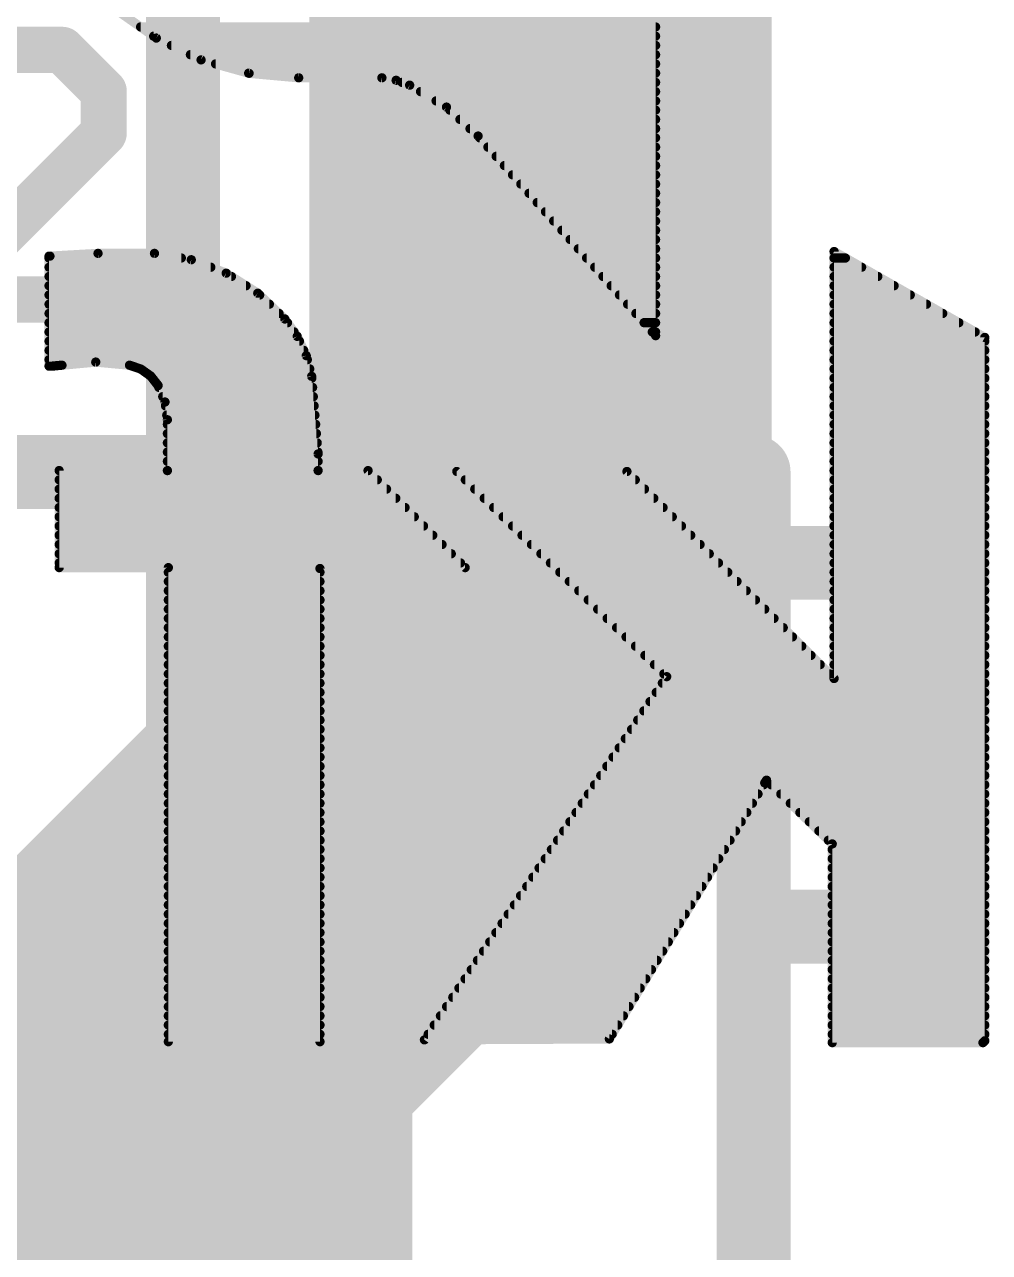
# Model space of a CAD drawing. Extents: x -9 to 98, y -32 to 31.
# Drawn here: x 14.296 to 16.947, y 3.795 to 7.169 of the extents above; entities that cross this region are included whole.
import ezdxf

# ---------------------------------------------------------------- set-up
doc = ezdxf.new("R2010")
doc.units = 0
for name, color, linetype in [('1', 12, 'CONTINUOUS'), ('16', 132, 'CONTINUOUS'), ('21', 41, 'CONTINUOUS'), ('22', 40, 'CONTINUOUS'), ('51', 53, 'CONTINUOUS')]:
    doc.layers.add(name, color=color, linetype=linetype)

msp = doc.modelspace()

# ---------------------------------------------------------------- linework, layer by layer
at = {"layer": '1', "const_width": 1.27}
for points in [[(15.714, 10.668), (15.714, 5.427)], [(14.7268, 4.4398), (15.714, 5.427)], [(14.7268, 2.54), (14.7268, 4.4398)]]:
    msp.add_lwpolyline(points, dxfattribs=at)
at = {"layer": '1', "const_width": 0.635}
for points in [[(15.9385, 5.2025, 1), (15.4895, 5.6515)], [(15.3965, 5.427, 1), (16.0315, 5.427)], [(15.0443, 4.4398, 1), (14.4093, 4.4398)], [(14.5023, 4.6643, 1), (14.9513, 4.2153)]]:
    msp.add_lwpolyline(points, format="xyb", dxfattribs=at)
at = {"layer": '16', "const_width": 0.2032}
for points in [[(14.732, 14.351), (14.732, 4.191)], [(14.732, 4.191), (14.478, 3.937)], [(14.478, 3.937), (13.462, 3.937)]]:
    msp.add_lwpolyline(points, dxfattribs=at)
at = {"layer": '16', "const_width": 0.1016}
for points in [[(14.7679, 4.1551, 1), (14.6961, 4.2269)], [(14.6812, 4.191, 1), (14.7828, 4.191)], [(14.4421, 3.9729, 1), (14.5139, 3.9011)], [(14.478, 3.8862, 1), (14.478, 3.9878)]]:
    msp.add_lwpolyline(points, format="xyb", dxfattribs=at)
at = {"layer": '21'}
for points, const_width in [([(14.3994, 7.0999), (14.1706, 7.0999)], 0.127), ([(14.5138, 6.9855), (14.3994, 7.0999)], 0.127), ([(14.5138, 6.8711), (14.5138, 6.9855)], 0.127), ([(14.0562, 6.4135), (14.5138, 6.8711)], 0.127), ([(15.2781, 6.8267), (15.9899, 6.8267)], 0.2032), ([(14.5138, 6.4135), (14.0562, 6.4135)], 0.127), ([(9.299, 5.94), (16.299, 5.94)], 0.2032), ([(16.299, 5.94), (16.299, -0.26)], 0.2032)]:
    msp.add_lwpolyline(points, dxfattribs=dict(at, const_width=const_width))
for points, const_width in [([(14.4219, 7.1223, 1), (14.377, 7.0774)], 0.0635), ([(14.3994, 7.0681, 1), (14.3994, 7.1316)], 0.0635), ([(14.5456, 6.9855, 1), (14.4821, 6.9855)], 0.0635), ([(14.4914, 6.963, 1), (14.5363, 7.0079)], 0.0635), ([(14.5363, 6.8486, 1), (14.4914, 6.8935)], 0.0635), ([(15.2781, 6.8775, 1), (15.2781, 6.7759)], 0.1016), ([(15.9899, 6.7759, 1), (15.9899, 6.8775)], 0.1016), ([(14.4821, 6.8711, 1), (14.5456, 6.8711)], 0.0635), ([(14.5138, 6.3818, 1), (14.5138, 6.4452)], 0.0635), ([(16.3498, 5.94, 1), (16.2482, 5.94)], 0.1016), ([(16.299, 5.8892, 1), (16.299, 5.9908)], 0.1016)]:
    msp.add_lwpolyline(points, format="xyb", dxfattribs=dict(at, const_width=const_width))
at = {"layer": '22', "const_width": 0.0254}
for points in [[(16.0299, 7.8308), (16.0299, 6.3144)], [(14.6583, 7.1323), (14.5426, 7.214)], [(14.6151, 7.1628), (16.0299, 7.1628)], [(14.6511, 7.1374), (16.0299, 7.1374)], [(14.7813, 7.0723), (14.6583, 7.1323)], [(14.6999, 7.112), (16.0299, 7.112)], [(14.752, 7.0866), (16.0299, 7.0866)], [(14.9132, 7.0355), (14.7813, 7.0723)], [(14.8211, 7.0612), (16.0299, 7.0612)], [(14.9121, 7.0358), (16.0299, 7.0358)], [(15.0495, 7.0231), (14.9132, 7.0355)], [(15.2781, 7.0231), (15.0495, 7.0231)], [(15.3171, 7.0163), (15.2781, 7.0231)], [(15.3543, 7.0028), (15.3171, 7.0163)], [(15.3333, 7.0104), (16.0299, 7.0104)], [(15.4555, 6.9426), (15.3543, 7.0028)], [(15.3842, 6.985), (16.0299, 6.985)], [(15.427, 6.9596), (16.0299, 6.9596)], [(15.5423, 6.8631), (15.4555, 6.9426)], [(15.4647, 6.9342), (16.0299, 6.9342)], [(15.4924, 6.9088), (16.0299, 6.9088)], [(15.5201, 6.8834), (16.0299, 6.8834)], [(16.0299, 6.3144), (15.5423, 6.8631)], [(15.5468, 6.858), (16.0299, 6.858)], [(15.5694, 6.8326), (16.0299, 6.8326)], [(15.592, 6.8072), (16.0299, 6.8072)], [(15.6146, 6.7818), (16.0299, 6.7818)], [(15.6371, 6.7564), (16.0299, 6.7564)], [(15.6597, 6.731), (16.0299, 6.731)], [(15.6823, 6.7056), (16.0299, 6.7056)], [(15.7048, 6.6802), (16.0299, 6.6802)], [(15.7274, 6.6548), (16.0299, 6.6548)], [(15.75, 6.6294), (16.0299, 6.6294)], [(15.7726, 6.604), (16.0299, 6.604)], [(15.7951, 6.5786), (16.0299, 6.5786)], [(14.4983, 6.5405), (14.3662, 6.5329)], [(14.6533, 6.5405), (14.4983, 6.5405)], [(14.7545, 6.5231), (14.6533, 6.5405)], [(15.8177, 6.5532), (16.0299, 6.5532)], [(16.9342, 6.3094), (16.5202, 6.5456)], [(16.5202, 6.5456), (16.5202, 5.3721)], [(14.3662, 6.5329), (14.3637, 6.5329)], [(14.3637, 6.5329), (14.3637, 6.2306)], [(14.3637, 6.5278), (14.727, 6.5278)], [(14.3637, 6.5024), (14.8081, 6.5024)], [(14.8504, 6.4861), (14.7545, 6.5231)], [(15.8403, 6.5278), (16.0299, 6.5278)], [(15.8628, 6.5024), (16.0299, 6.5024)], [(16.5202, 6.5278), (16.5514, 6.5278)], [(16.5202, 6.5024), (16.5959, 6.5024)], [(14.3637, 6.477), (14.8648, 6.477)], [(14.9371, 6.4311), (14.8504, 6.4861)], [(15.8854, 6.477), (16.0299, 6.477)], [(16.5202, 6.477), (16.6404, 6.477)], [(14.3637, 6.4516), (14.9048, 6.4516)], [(15.908, 6.4516), (16.0299, 6.4516)], [(16.5202, 6.4516), (16.685, 6.4516)], [(14.3637, 6.4262), (14.9423, 6.4262)], [(14.3637, 6.4008), (14.9689, 6.4008)], [(15.0114, 6.3602), (14.9371, 6.4311)], [(15.9306, 6.4262), (16.0299, 6.4262)], [(15.9531, 6.4008), (16.0299, 6.4008)], [(16.5202, 6.4262), (16.7295, 6.4262)], [(16.5202, 6.4008), (16.774, 6.4008)], [(14.3637, 6.3754), (14.9955, 6.3754)], [(15.9757, 6.3754), (16.0299, 6.3754)], [(16.5202, 6.3754), (16.8185, 6.3754)], [(14.3637, 6.35), (15.0187, 6.35)], [(15.0454, 6.3125), (15.0114, 6.3602)], [(15.9983, 6.35), (16.0299, 6.35)], [(16.5202, 6.35), (16.863, 6.35)], [(14.3637, 6.3246), (15.0368, 6.3246)], [(14.3637, 6.2992), (15.0516, 6.2992)], [(15.0703, 6.2594), (15.0454, 6.3125)], [(16.0208, 6.3246), (16.0299, 6.3246)], [(16.5202, 6.3246), (16.9076, 6.3246)], [(16.5202, 6.2992), (16.9342, 6.2992)], [(16.9342, 4.3764), (16.9342, 6.3094)], [(14.3637, 6.2738), (15.0635, 6.2738)], [(16.5202, 6.2738), (16.9342, 6.2738)], [(14.3637, 6.2484), (15.0731, 6.2484)], [(14.3637, 6.2306), (14.3713, 6.2306)], [(14.3713, 6.2306), (14.3993, 6.2332)], [(14.3993, 6.2332), (14.492, 6.2418)], [(14.492, 6.2418), (14.5847, 6.2332)], [(14.5847, 6.2332), (14.616, 6.2225)], [(15.0851, 6.2027), (15.0703, 6.2594)], [(16.5202, 6.2484), (16.9342, 6.2484)], [(14.6145, 6.223), (15.0798, 6.223)], [(14.616, 6.2225), (14.643, 6.2033)], [(14.643, 6.2033), (14.6634, 6.1773)], [(14.6475, 6.1976), (15.0855, 6.1976)], [(15.1028, 5.9893), (15.0851, 6.2027)], [(16.5202, 6.223), (16.9342, 6.223)], [(16.5202, 6.1976), (16.9342, 6.1976)], [(14.6634, 6.1773), (14.6822, 6.1319)], [(14.6655, 6.1722), (15.0876, 6.1722)], [(16.5202, 6.1722), (16.9342, 6.1722)], [(14.676, 6.1468), (15.0897, 6.1468)], [(14.6822, 6.1319), (14.6888, 6.0833)], [(16.5202, 6.1468), (16.9342, 6.1468)], [(14.6836, 6.1214), (15.0918, 6.1214)], [(14.6871, 6.096), (15.094, 6.096)], [(16.5202, 6.1214), (16.9342, 6.1214)], [(16.5202, 6.096), (16.9342, 6.096)], [(14.6888, 6.0833), (14.6888, 5.9436)], [(14.6888, 6.0706), (15.0961, 6.0706)], [(16.5202, 6.0706), (16.9342, 6.0706)], [(14.6888, 6.0452), (15.0982, 6.0452)], [(16.5202, 6.0452), (16.9342, 6.0452)], [(14.6888, 6.0198), (15.1003, 6.0198)], [(14.6888, 5.9944), (15.1024, 5.9944)], [(16.5202, 6.0198), (16.9342, 6.0198)], [(16.5202, 5.9944), (16.9342, 5.9944)], [(14.6888, 5.969), (15.1028, 5.969)], [(15.1028, 5.9436), (15.1028, 5.9893)], [(16.5202, 5.969), (16.9342, 5.969)], [(14.6888, 5.9436), (14.3916, 5.9436)], [(14.3916, 5.9436), (14.3916, 5.6769)], [(14.6888, 5.9436), (15.1028, 5.9436)], [(15.24, 5.9436), (15.1028, 5.9436)], [(15.5067, 5.6769), (15.24, 5.9436)], [(15.9512, 5.9411), (15.4838, 5.9411)], [(15.4838, 5.9411), (16.0604, 5.3772)], [(16.5202, 5.3721), (15.9512, 5.9411)], [(16.5202, 5.9436), (16.9342, 5.9436)], [(14.3916, 5.9182), (15.2654, 5.9182)], [(15.5072, 5.9182), (15.9741, 5.9182)], [(16.5202, 5.9182), (16.9342, 5.9182)], [(14.3916, 5.8928), (15.2908, 5.8928)], [(14.3916, 5.8674), (15.3162, 5.8674)], [(15.5332, 5.8928), (15.9995, 5.8928)], [(15.5592, 5.8674), (16.0249, 5.8674)], [(16.5202, 5.8928), (16.9342, 5.8928)], [(16.5202, 5.8674), (16.9342, 5.8674)], [(14.3916, 5.842), (15.3416, 5.842)], [(15.5851, 5.842), (16.0503, 5.842)], [(16.5202, 5.842), (16.9342, 5.842)], [(14.3916, 5.8166), (15.367, 5.8166)], [(15.6111, 5.8166), (16.0757, 5.8166)], [(16.5202, 5.8166), (16.9342, 5.8166)], [(14.3916, 5.7912), (15.3924, 5.7912)], [(14.3916, 5.7658), (15.4178, 5.7658)], [(15.6371, 5.7912), (16.1011, 5.7912)], [(15.663, 5.7658), (16.1265, 5.7658)], [(16.5202, 5.7912), (16.9342, 5.7912)], [(16.5202, 5.7658), (16.9342, 5.7658)], [(14.3916, 5.7404), (15.4432, 5.7404)], [(15.689, 5.7404), (16.1519, 5.7404)], [(16.5202, 5.7404), (16.9342, 5.7404)], [(14.3916, 5.715), (15.4686, 5.715)], [(15.715, 5.715), (16.1773, 5.715)], [(16.5202, 5.715), (16.9342, 5.715)], [(14.3916, 5.6896), (15.494, 5.6896)], [(14.3916, 5.6769), (14.6914, 5.6769)], [(14.6914, 5.6769), (14.6914, 4.3739)], [(14.6914, 5.6642), (15.1079, 5.6642)], [(15.1079, 5.6744), (15.5067, 5.6769)], [(15.1079, 4.3739), (15.1079, 5.6744)], [(15.741, 5.6896), (16.2027, 5.6896)], [(15.7669, 5.6642), (16.2281, 5.6642)], [(16.5202, 5.6896), (16.9342, 5.6896)], [(16.5202, 5.6642), (16.9342, 5.6642)], [(14.6914, 5.6388), (15.1079, 5.6388)], [(15.7929, 5.6388), (16.2535, 5.6388)], [(16.5202, 5.6388), (16.9342, 5.6388)], [(14.6914, 5.6134), (15.1079, 5.6134)], [(15.8189, 5.6134), (16.2789, 5.6134)], [(16.5202, 5.6134), (16.9342, 5.6134)], [(14.6914, 5.588), (15.1079, 5.588)], [(14.6914, 5.5626), (15.1079, 5.5626)], [(15.8449, 5.588), (16.3043, 5.588)], [(15.8708, 5.5626), (16.3297, 5.5626)], [(16.5202, 5.588), (16.9342, 5.588)], [(16.5202, 5.5626), (16.9342, 5.5626)], [(14.6914, 5.5372), (15.1079, 5.5372)], [(15.8968, 5.5372), (16.3551, 5.5372)], [(16.5202, 5.5372), (16.9342, 5.5372)], [(14.6914, 5.5118), (15.1079, 5.5118)], [(15.9228, 5.5118), (16.3805, 5.5118)], [(16.5202, 5.5118), (16.9342, 5.5118)], [(14.6914, 5.4864), (15.1079, 5.4864)], [(14.6914, 5.461), (15.1079, 5.461)], [(15.9487, 5.4864), (16.4059, 5.4864)], [(15.9747, 5.461), (16.4313, 5.461)], [(16.5202, 5.4864), (16.9342, 5.4864)], [(16.5202, 5.461), (16.9342, 5.461)], [(14.6914, 5.4356), (15.1079, 5.4356)], [(16.0007, 5.4356), (16.4567, 5.4356)], [(16.5202, 5.4356), (16.9342, 5.4356)], [(14.6914, 5.4102), (15.1079, 5.4102)], [(16.0267, 5.4102), (16.4821, 5.4102)], [(16.5202, 5.4102), (16.9342, 5.4102)], [(14.6914, 5.3848), (15.1079, 5.3848)], [(14.6914, 5.3594), (15.1079, 5.3594)], [(16.0604, 5.3772), (15.3949, 4.379)], [(16.0485, 5.3594), (16.9342, 5.3594)], [(16.0526, 5.3848), (16.5075, 5.3848)], [(16.5202, 5.3848), (16.9342, 5.3848)], [(14.6914, 5.334), (15.1079, 5.334)], [(16.0316, 5.334), (16.9342, 5.334)], [(14.6914, 5.3086), (15.1079, 5.3086)], [(16.0147, 5.3086), (16.9342, 5.3086)], [(14.6914, 5.2832), (15.1079, 5.2832)], [(14.6914, 5.2578), (15.1079, 5.2578)], [(15.9808, 5.2578), (16.9342, 5.2578)], [(15.9977, 5.2832), (16.9342, 5.2832)], [(14.6914, 5.2324), (15.1079, 5.2324)], [(15.9639, 5.2324), (16.9342, 5.2324)], [(14.6914, 5.207), (15.1079, 5.207)], [(15.9469, 5.207), (16.9342, 5.207)], [(14.6914, 5.1816), (15.1079, 5.1816)], [(14.6914, 5.1562), (15.1079, 5.1562)], [(15.9131, 5.1562), (16.9342, 5.1562)], [(15.93, 5.1816), (16.9342, 5.1816)], [(14.6914, 5.1308), (15.1079, 5.1308)], [(15.8961, 5.1308), (16.9342, 5.1308)], [(14.6914, 5.1054), (15.1079, 5.1054)], [(15.8792, 5.1054), (16.9342, 5.1054)], [(15.9029, 4.3815), (16.3297, 5.0851)], [(16.3297, 5.0851), (16.3347, 5.0927)], [(16.3347, 5.0927), (16.5151, 4.9174)], [(14.6914, 5.08), (15.1079, 5.08)], [(14.6914, 5.0546), (15.1079, 5.0546)], [(15.8453, 5.0546), (16.3112, 5.0546)], [(15.8623, 5.08), (16.3266, 5.08)], [(16.3478, 5.08), (16.9342, 5.08)], [(16.3739, 5.0546), (16.9342, 5.0546)], [(14.6914, 5.0292), (15.1079, 5.0292)], [(15.8284, 5.0292), (16.2958, 5.0292)], [(16.4, 5.0292), (16.9342, 5.0292)], [(14.6914, 5.0038), (15.1079, 5.0038)], [(15.8115, 5.0038), (16.2804, 5.0038)], [(16.4262, 5.0038), (16.9342, 5.0038)], [(14.6914, 4.9784), (15.1079, 4.9784)], [(14.6914, 4.953), (15.1079, 4.953)], [(15.7776, 4.953), (16.2496, 4.953)], [(15.7945, 4.9784), (16.265, 4.9784)], [(16.4523, 4.9784), (16.9342, 4.9784)], [(16.4785, 4.953), (16.9342, 4.953)], [(14.6914, 4.9276), (15.1079, 4.9276)], [(15.7607, 4.9276), (16.2342, 4.9276)], [(16.5046, 4.9276), (16.9342, 4.9276)], [(16.5151, 4.9174), (16.5151, 4.3713)], [(14.6914, 4.9022), (15.1079, 4.9022)], [(15.7437, 4.9022), (16.2188, 4.9022)], [(16.5151, 4.9022), (16.9342, 4.9022)], [(14.6914, 4.8768), (15.1079, 4.8768)], [(14.6914, 4.8514), (15.1079, 4.8514)], [(15.7099, 4.8514), (16.1879, 4.8514)], [(15.7268, 4.8768), (16.2033, 4.8768)], [(16.5151, 4.8768), (16.9342, 4.8768)], [(16.5151, 4.8514), (16.9342, 4.8514)], [(14.6914, 4.826), (15.1079, 4.826)], [(15.6929, 4.826), (16.1725, 4.826)], [(16.5151, 4.826), (16.9342, 4.826)], [(14.6914, 4.8006), (15.1079, 4.8006)], [(15.676, 4.8006), (16.1571, 4.8006)], [(16.5151, 4.8006), (16.9342, 4.8006)], [(14.6914, 4.7752), (15.1079, 4.7752)], [(14.6914, 4.7498), (15.1079, 4.7498)], [(15.6421, 4.7498), (16.1263, 4.7498)], [(15.659, 4.7752), (16.1417, 4.7752)], [(16.5151, 4.7752), (16.9342, 4.7752)], [(16.5151, 4.7498), (16.9342, 4.7498)], [(14.6914, 4.7244), (15.1079, 4.7244)], [(15.6252, 4.7244), (16.1109, 4.7244)], [(16.5151, 4.7244), (16.9342, 4.7244)], [(14.6914, 4.699), (15.1079, 4.699)], [(15.6082, 4.699), (16.0955, 4.699)], [(16.5151, 4.699), (16.9342, 4.699)], [(14.6914, 4.6736), (15.1079, 4.6736)], [(14.6914, 4.6482), (15.1079, 4.6482)], [(15.5744, 4.6482), (16.0647, 4.6482)], [(15.5913, 4.6736), (16.0801, 4.6736)], [(16.5151, 4.6736), (16.9342, 4.6736)], [(16.5151, 4.6482), (16.9342, 4.6482)], [(14.6914, 4.6228), (15.1079, 4.6228)], [(15.5574, 4.6228), (16.0493, 4.6228)], [(16.5151, 4.6228), (16.9342, 4.6228)], [(14.6914, 4.5974), (15.1079, 4.5974)], [(15.5405, 4.5974), (16.0339, 4.5974)], [(16.5151, 4.5974), (16.9342, 4.5974)], [(14.6914, 4.572), (15.1079, 4.572)], [(14.6914, 4.5466), (15.1079, 4.5466)], [(15.5066, 4.5466), (16.003, 4.5466)], [(15.5236, 4.572), (16.0185, 4.572)], [(16.5151, 4.572), (16.9342, 4.572)], [(16.5151, 4.5466), (16.9342, 4.5466)], [(14.6914, 4.5212), (15.1079, 4.5212)], [(15.4897, 4.5212), (15.9876, 4.5212)], [(16.5151, 4.5212), (16.9342, 4.5212)], [(14.6914, 4.4958), (15.1079, 4.4958)], [(15.4728, 4.4958), (15.9722, 4.4958)], [(16.5151, 4.4958), (16.9342, 4.4958)], [(14.6914, 4.4704), (15.1079, 4.4704)], [(14.6914, 4.445), (15.1079, 4.445)], [(15.4389, 4.445), (15.9414, 4.445)], [(15.4558, 4.4704), (15.9568, 4.4704)], [(16.5151, 4.4704), (16.9342, 4.4704)], [(16.5151, 4.445), (16.9342, 4.445)], [(14.6914, 4.4196), (15.1079, 4.4196)], [(15.422, 4.4196), (15.926, 4.4196)], [(16.5151, 4.4196), (16.9342, 4.4196)], [(14.6914, 4.3942), (15.1079, 4.3942)], [(15.3949, 4.379), (15.9029, 4.3815)], [(15.405, 4.3942), (15.9106, 4.3942)], [(16.5151, 4.3942), (16.9342, 4.3942)], [(16.9291, 4.3713), (16.9342, 4.3764)], [(14.6914, 4.3739), (15.1079, 4.3739)], [(16.5151, 4.3713), (16.9291, 4.3713)]]:
    msp.add_lwpolyline(points, dxfattribs=at)
at = {"layer": '22', "const_width": 0.0127}
for points in [[(14.6151, 7.1692, 1), (14.6151, 7.1565)], [(16.0299, 7.1565, 1), (16.0299, 7.1692)], [(14.6511, 7.1438, 1), (14.6511, 7.1311)], [(14.6611, 7.138, 1), (14.6555, 7.1266)], [(14.6546, 7.1271, 1), (14.662, 7.1375)], [(14.6999, 7.1184, 1), (14.6999, 7.1056)], [(16.0299, 7.1311, 1), (16.0299, 7.1438)], [(16.0299, 7.1056, 1), (16.0299, 7.1184)], [(14.752, 7.093, 1), (14.752, 7.0803)], [(16.0299, 7.0803, 1), (16.0299, 7.093)], [(14.783, 7.0784, 1), (14.7796, 7.0662)], [(14.7786, 7.0666, 1), (14.7841, 7.078)], [(14.8211, 7.0676, 1), (14.8211, 7.0549)], [(16.0299, 7.0549, 1), (16.0299, 7.0676)], [(14.9121, 7.0422, 1), (14.9121, 7.0294)], [(14.9138, 7.0418, 1), (14.9126, 7.0292)], [(14.9115, 7.0294, 1), (14.9149, 7.0416)], [(15.0495, 7.0295, 1), (15.0495, 7.0168)], [(15.0489, 7.0168, 1), (15.0501, 7.0294)], [(15.2792, 7.0294, 1), (15.277, 7.0168)], [(15.2781, 7.0168, 1), (15.2781, 7.0295)], [(15.3192, 7.0222, 1), (15.3149, 7.0103)], [(15.316, 7.01, 1), (15.3182, 7.0225)], [(15.3333, 7.0168, 1), (15.3333, 7.0041)], [(16.0299, 7.0294, 1), (16.0299, 7.0422)], [(16.0299, 7.0041, 1), (16.0299, 7.0168)], [(15.3575, 7.0083, 1), (15.3511, 6.9973)], [(15.3521, 6.9968, 1), (15.3565, 7.0088)], [(15.3842, 6.9914, 1), (15.3842, 6.9787)], [(16.0299, 6.9787, 1), (16.0299, 6.9914)], [(15.427, 6.966, 1), (15.427, 6.9532)], [(15.4598, 6.9473, 1), (15.4512, 6.9379)], [(15.4522, 6.9372, 1), (15.4587, 6.9481)], [(16.0299, 6.9532, 1), (16.0299, 6.966)], [(15.4647, 6.9406, 1), (15.4647, 6.9279)], [(15.4924, 6.9152, 1), (15.4924, 6.9024)], [(16.0299, 6.9279, 1), (16.0299, 6.9406)], [(16.0299, 6.9024, 1), (16.0299, 6.9152)], [(15.5201, 6.8898, 1), (15.5201, 6.877)], [(16.0299, 6.877, 1), (16.0299, 6.8898)], [(15.547, 6.8673, 1), (15.5376, 6.8589)], [(15.538, 6.8584, 1), (15.5466, 6.8678)], [(15.5468, 6.8644, 1), (15.5468, 6.8517)], [(16.0299, 6.8517, 1), (16.0299, 6.8644)], [(15.5694, 6.839, 1), (15.5694, 6.8262)], [(15.592, 6.8136, 1), (15.592, 6.8008)], [(16.0299, 6.8262, 1), (16.0299, 6.839)], [(16.0299, 6.8008, 1), (16.0299, 6.8136)], [(15.6146, 6.7882, 1), (15.6146, 6.7755)], [(16.0299, 6.7755, 1), (16.0299, 6.7882)], [(15.6371, 6.7628, 1), (15.6371, 6.75)], [(16.0299, 6.75, 1), (16.0299, 6.7628)], [(15.6597, 6.7374, 1), (15.6597, 6.7247)], [(15.6823, 6.712, 1), (15.6823, 6.6993)], [(16.0299, 6.7247, 1), (16.0299, 6.7374)], [(16.0299, 6.6993, 1), (16.0299, 6.712)], [(15.7048, 6.6866, 1), (15.7048, 6.6738)], [(16.0299, 6.6738, 1), (16.0299, 6.6866)], [(15.7274, 6.6612, 1), (15.7274, 6.6485)], [(16.0299, 6.6485, 1), (16.0299, 6.6612)], [(15.75, 6.6358, 1), (15.75, 6.6231)], [(15.7726, 6.6104, 1), (15.7726, 6.5976)], [(16.0299, 6.6231, 1), (16.0299, 6.6358)], [(16.0299, 6.5976, 1), (16.0299, 6.6104)], [(15.7951, 6.585, 1), (15.7951, 6.5723)], [(16.0299, 6.5723, 1), (16.0299, 6.585)], [(14.4983, 6.5469, 1), (14.4983, 6.5342)], [(14.4987, 6.5342, 1), (14.4979, 6.5468)], [(14.6544, 6.5468, 1), (14.6522, 6.5342)], [(14.6533, 6.5342, 1), (14.6533, 6.5469)], [(15.8177, 6.5596, 1), (15.8177, 6.5469)], [(16.0299, 6.5469, 1), (16.0299, 6.5596)], [(16.5266, 6.5456, 1), (16.5138, 6.5456)], [(16.5233, 6.5511, 1), (16.5171, 6.5401)], [(14.3637, 6.5342, 1), (14.3637, 6.5214)], [(14.3637, 6.5393, 1), (14.3637, 6.5266)], [(14.3701, 6.5329, 1), (14.3574, 6.5329)], [(14.3637, 6.5088, 1), (14.3637, 6.4961)], [(14.3658, 6.5392, 1), (14.3666, 6.5266)], [(14.3662, 6.5266, 1), (14.3662, 6.5393)], [(14.727, 6.5214, 1), (14.727, 6.5342)], [(14.7568, 6.529, 1), (14.7522, 6.5171)], [(14.7534, 6.5168, 1), (14.7556, 6.5293)], [(14.8081, 6.4961, 1), (14.8081, 6.5088)], [(15.8403, 6.5342, 1), (15.8403, 6.5214)], [(15.8628, 6.5088, 1), (15.8628, 6.4961)], [(16.0299, 6.5214, 1), (16.0299, 6.5342)], [(16.0299, 6.4961, 1), (16.0299, 6.5088)], [(16.5202, 6.5342, 1), (16.5202, 6.5214)], [(16.5202, 6.5088, 1), (16.5202, 6.4961)], [(16.5514, 6.5214, 1), (16.5514, 6.5342)], [(16.5959, 6.4961, 1), (16.5959, 6.5088)], [(14.3637, 6.4834, 1), (14.3637, 6.4707)], [(14.8538, 6.4915, 1), (14.847, 6.4808)], [(14.8481, 6.4802, 1), (14.8526, 6.4921)], [(14.8648, 6.4707, 1), (14.8648, 6.4834)], [(15.8854, 6.4834, 1), (15.8854, 6.4707)], [(16.0299, 6.4707, 1), (16.0299, 6.4834)], [(16.5202, 6.4834, 1), (16.5202, 6.4707)], [(16.6404, 6.4707, 1), (16.6404, 6.4834)], [(14.3637, 6.458, 1), (14.3637, 6.4452)], [(14.9048, 6.4452, 1), (14.9048, 6.458)], [(15.908, 6.458, 1), (15.908, 6.4452)], [(16.0299, 6.4452, 1), (16.0299, 6.458)], [(16.5202, 6.458, 1), (16.5202, 6.4452)], [(16.685, 6.4452, 1), (16.685, 6.458)], [(14.3637, 6.4326, 1), (14.3637, 6.4199)], [(14.3637, 6.4072, 1), (14.3637, 6.3944)], [(14.9415, 6.4357, 1), (14.9327, 6.4265)], [(14.9337, 6.4258, 1), (14.9405, 6.4365)], [(14.9423, 6.4199, 1), (14.9423, 6.4326)], [(14.9689, 6.3944, 1), (14.9689, 6.4072)], [(15.9306, 6.4326, 1), (15.9306, 6.4199)], [(15.9531, 6.4072, 1), (15.9531, 6.3944)], [(16.0299, 6.4199, 1), (16.0299, 6.4326)], [(16.0299, 6.3944, 1), (16.0299, 6.4072)], [(16.5202, 6.4072, 1), (16.5202, 6.3944)], [(16.5202, 6.4326, 1), (16.5202, 6.4199)], [(16.7295, 6.4199, 1), (16.7295, 6.4326)], [(16.774, 6.3944, 1), (16.774, 6.4072)], [(14.3637, 6.3818, 1), (14.3637, 6.369)], [(14.9955, 6.369, 1), (14.9955, 6.3818)], [(15.9757, 6.3818, 1), (15.9757, 6.369)], [(16.0299, 6.369, 1), (16.0299, 6.3818)], [(16.5202, 6.3818, 1), (16.5202, 6.369)], [(16.8185, 6.369, 1), (16.8185, 6.3818)], [(14.3637, 6.3564, 1), (14.3637, 6.3437)], [(15.0166, 6.3639, 1), (15.0062, 6.3565)], [(15.007, 6.3556, 1), (15.0158, 6.3648)], [(15.0187, 6.3437, 1), (15.0187, 6.3564)], [(15.9983, 6.3564, 1), (15.9983, 6.3437)], [(16.0299, 6.3437, 1), (16.0299, 6.3564)], [(16.5202, 6.3564, 1), (16.5202, 6.3437)], [(16.863, 6.3437, 1), (16.863, 6.3564)], [(14.3637, 6.331, 1), (14.3637, 6.3182)], [(14.3637, 6.3056, 1), (14.3637, 6.2928)], [(15.0368, 6.3182, 1), (15.0368, 6.331)], [(15.0512, 6.3152, 1), (15.0397, 6.3098)], [(15.0402, 6.3088, 1), (15.0506, 6.3162)], [(15.0516, 6.2928, 1), (15.0516, 6.3056)], [(16.0208, 6.331, 1), (16.0208, 6.3182)], [(16.0236, 6.3144, 1), (16.0363, 6.3144)], [(16.0252, 6.3102, 1), (16.0346, 6.3186)], [(16.0299, 6.3182, 1), (16.0299, 6.331)], [(16.5202, 6.331, 1), (16.5202, 6.3182)], [(16.5202, 6.3056, 1), (16.5202, 6.2928)], [(16.9076, 6.3182, 1), (16.9076, 6.331)], [(16.9406, 6.3094, 1), (16.9278, 6.3094)], [(16.9311, 6.3039, 1), (16.9373, 6.3149)], [(16.9342, 6.2928, 1), (16.9342, 6.3056)], [(14.3637, 6.2802, 1), (14.3637, 6.2675)], [(15.0635, 6.2675, 1), (15.0635, 6.2802)], [(16.5202, 6.2802, 1), (16.5202, 6.2675)], [(16.9342, 6.2675, 1), (16.9342, 6.2802)], [(14.3637, 6.2548, 1), (14.3637, 6.242)], [(14.3637, 6.237, 1), (14.3637, 6.2242)], [(14.3707, 6.2369, 1), (14.3719, 6.2243)], [(14.3713, 6.2242, 1), (14.3713, 6.237)], [(14.3987, 6.2395, 1), (14.3999, 6.2269)], [(14.3999, 6.2269, 1), (14.3987, 6.2395)], [(14.4926, 6.2481, 1), (14.4914, 6.2355)], [(14.4926, 6.2355, 1), (14.4914, 6.2481)], [(14.5868, 6.2392, 1), (14.5826, 6.2272)], [(14.5841, 6.2269, 1), (14.5853, 6.2395)], [(15.0764, 6.261, 1), (15.0641, 6.2578)], [(15.0645, 6.2567, 1), (15.076, 6.2621)], [(15.0731, 6.242, 1), (15.0731, 6.2548)], [(16.5202, 6.2548, 1), (16.5202, 6.242)], [(16.9342, 6.242, 1), (16.9342, 6.2548)], [(14.3574, 6.2306, 1), (14.3701, 6.2306)], [(14.6145, 6.2294, 1), (14.6145, 6.2166)], [(14.6197, 6.2277, 1), (14.6123, 6.2173)], [(14.614, 6.2165, 1), (14.6181, 6.2285)], [(14.648, 6.2073, 1), (14.638, 6.1994)], [(14.6393, 6.1982, 1), (14.6467, 6.2085)], [(14.6475, 6.204, 1), (14.6475, 6.1913)], [(15.0914, 6.2032, 1), (15.0788, 6.2022)], [(15.079, 6.2011, 1), (15.0912, 6.2043)], [(15.0798, 6.2166, 1), (15.0798, 6.2294)], [(15.0855, 6.1913, 1), (15.0855, 6.204)], [(16.5202, 6.2294, 1), (16.5202, 6.2166)], [(16.5202, 6.204, 1), (16.5202, 6.1913)], [(16.9342, 6.2166, 1), (16.9342, 6.2294)], [(16.9342, 6.1913, 1), (16.9342, 6.204)], [(14.6693, 6.1797, 1), (14.6575, 6.1749)], [(14.6584, 6.1734, 1), (14.6684, 6.1812)], [(14.6655, 6.1786, 1), (14.6655, 6.1658)], [(15.0876, 6.1658, 1), (15.0876, 6.1786)], [(16.5202, 6.1786, 1), (16.5202, 6.1658)], [(16.9342, 6.1658, 1), (16.9342, 6.1786)], [(14.676, 6.1532, 1), (14.676, 6.1405)], [(14.6885, 6.1328, 1), (14.6759, 6.1311)], [(15.0897, 6.1405, 1), (15.0897, 6.1532)], [(16.5202, 6.1532, 1), (16.5202, 6.1405)], [(16.9342, 6.1405, 1), (16.9342, 6.1532)], [(14.6763, 6.1295, 1), (14.688, 6.1344)], [(14.6836, 6.1278, 1), (14.6836, 6.1151)], [(14.6871, 6.1024, 1), (14.6871, 6.0896)], [(15.0918, 6.1151, 1), (15.0918, 6.1278)], [(15.094, 6.0896, 1), (15.094, 6.1024)], [(16.5202, 6.1024, 1), (16.5202, 6.0896)], [(16.5202, 6.1278, 1), (16.5202, 6.1151)], [(16.9342, 6.1151, 1), (16.9342, 6.1278)], [(16.9342, 6.0896, 1), (16.9342, 6.1024)], [(14.6825, 6.0824, 1), (14.6951, 6.0842)], [(14.6888, 6.077, 1), (14.6888, 6.0643)], [(14.6951, 6.0833, 1), (14.6825, 6.0833)], [(15.0961, 6.0643, 1), (15.0961, 6.077)], [(16.5202, 6.077, 1), (16.5202, 6.0643)], [(16.9342, 6.0643, 1), (16.9342, 6.077)], [(14.6888, 6.0516, 1), (14.6888, 6.0389)], [(15.0982, 6.0389, 1), (15.0982, 6.0516)], [(16.5202, 6.0516, 1), (16.5202, 6.0389)], [(16.9342, 6.0389, 1), (16.9342, 6.0516)], [(14.6888, 6.0262, 1), (14.6888, 6.0134)], [(14.6888, 6.0008, 1), (14.6888, 5.9881)], [(15.1003, 6.0134, 1), (15.1003, 6.0262)], [(15.1024, 5.9881, 1), (15.1024, 6.0008)], [(16.5202, 6.0262, 1), (16.5202, 6.0134)], [(16.5202, 6.0008, 1), (16.5202, 5.9881)], [(16.9342, 6.0134, 1), (16.9342, 6.0262)], [(16.9342, 5.9881, 1), (16.9342, 6.0008)], [(14.6888, 5.9754, 1), (14.6888, 5.9627)], [(15.1091, 5.9893, 1), (15.0965, 5.9893)], [(15.0965, 5.9888, 1), (15.1091, 5.9898)], [(15.1028, 5.9627, 1), (15.1028, 5.9754)], [(16.5202, 5.9754, 1), (16.5202, 5.9627)], [(16.9342, 5.9627, 1), (16.9342, 5.9754)], [(14.3916, 5.95, 1), (14.3916, 5.9372)], [(14.3979, 5.9436, 1), (14.3853, 5.9436)], [(14.6888, 5.95, 1), (14.6888, 5.9372)], [(14.6825, 5.9436, 1), (14.6951, 5.9436)], [(14.6888, 5.9372, 1), (14.6888, 5.95)], [(15.1028, 5.95, 1), (15.1028, 5.9372)], [(15.0965, 5.9436, 1), (15.1091, 5.9436)], [(15.1028, 5.9372, 1), (15.1028, 5.95)], [(15.2445, 5.9481, 1), (15.2355, 5.9391)], [(15.24, 5.9372, 1), (15.24, 5.95)], [(15.4838, 5.9475, 1), (15.4838, 5.9348)], [(15.4882, 5.9456, 1), (15.4794, 5.9366)], [(15.9557, 5.9456, 1), (15.9467, 5.9366)], [(15.9512, 5.9348, 1), (15.9512, 5.9475)], [(16.5202, 5.95, 1), (16.5202, 5.9372)], [(16.9342, 5.9372, 1), (16.9342, 5.95)], [(14.3916, 5.9246, 1), (14.3916, 5.9119)], [(15.2654, 5.9119, 1), (15.2654, 5.9246)], [(15.5072, 5.9246, 1), (15.5072, 5.9119)], [(15.9741, 5.9119, 1), (15.9741, 5.9246)], [(16.5202, 5.9246, 1), (16.5202, 5.9119)], [(16.9342, 5.9119, 1), (16.9342, 5.9246)], [(14.3916, 5.8992, 1), (14.3916, 5.8864)], [(14.3916, 5.8738, 1), (14.3916, 5.861)], [(15.2908, 5.8864, 1), (15.2908, 5.8992)], [(15.3162, 5.861, 1), (15.3162, 5.8738)], [(15.5332, 5.8992, 1), (15.5332, 5.8864)], [(15.5592, 5.8738, 1), (15.5592, 5.861)], [(15.9995, 5.8864, 1), (15.9995, 5.8992)], [(16.0249, 5.861, 1), (16.0249, 5.8738)], [(16.5202, 5.8992, 1), (16.5202, 5.8864)], [(16.5202, 5.8738, 1), (16.5202, 5.861)], [(16.9342, 5.8864, 1), (16.9342, 5.8992)], [(16.9342, 5.861, 1), (16.9342, 5.8738)], [(14.3916, 5.8484, 1), (14.3916, 5.8357)], [(15.3416, 5.8357, 1), (15.3416, 5.8484)], [(15.5851, 5.8484, 1), (15.5851, 5.8357)], [(16.0503, 5.8357, 1), (16.0503, 5.8484)], [(16.5202, 5.8484, 1), (16.5202, 5.8357)], [(16.9342, 5.8357, 1), (16.9342, 5.8484)], [(14.3916, 5.823, 1), (14.3916, 5.8102)], [(15.367, 5.8102, 1), (15.367, 5.823)], [(15.6111, 5.823, 1), (15.6111, 5.8102)], [(16.0757, 5.8102, 1), (16.0757, 5.823)], [(16.5202, 5.823, 1), (16.5202, 5.8102)], [(16.9342, 5.8102, 1), (16.9342, 5.823)], [(14.3916, 5.7976, 1), (14.3916, 5.7848)], [(14.3916, 5.7722, 1), (14.3916, 5.7595)], [(15.3924, 5.7848, 1), (15.3924, 5.7976)], [(15.4178, 5.7595, 1), (15.4178, 5.7722)], [(15.6371, 5.7976, 1), (15.6371, 5.7848)], [(15.663, 5.7722, 1), (15.663, 5.7595)], [(16.1011, 5.7848, 1), (16.1011, 5.7976)], [(16.1265, 5.7595, 1), (16.1265, 5.7722)], [(16.5202, 5.7976, 1), (16.5202, 5.7848)], [(16.5202, 5.7722, 1), (16.5202, 5.7595)], [(16.9342, 5.7848, 1), (16.9342, 5.7976)], [(16.9342, 5.7595, 1), (16.9342, 5.7722)], [(14.3916, 5.7468, 1), (14.3916, 5.734)], [(15.4432, 5.734, 1), (15.4432, 5.7468)], [(15.689, 5.7468, 1), (15.689, 5.734)], [(16.1519, 5.734, 1), (16.1519, 5.7468)], [(16.5202, 5.7468, 1), (16.5202, 5.734)], [(16.9342, 5.734, 1), (16.9342, 5.7468)], [(14.3916, 5.7214, 1), (14.3916, 5.7086)], [(15.4686, 5.7086, 1), (15.4686, 5.7214)], [(15.715, 5.7214, 1), (15.715, 5.7086)], [(16.1773, 5.7086, 1), (16.1773, 5.7214)], [(16.5202, 5.7214, 1), (16.5202, 5.7086)], [(16.9342, 5.7086, 1), (16.9342, 5.7214)], [(14.3916, 5.696, 1), (14.3916, 5.6833)], [(14.3916, 5.6833, 1), (14.3916, 5.6705)], [(14.3853, 5.6769, 1), (14.3979, 5.6769)], [(14.6914, 5.6706, 1), (14.6914, 5.6578)], [(14.6978, 5.6769, 1), (14.6851, 5.6769)], [(14.6914, 5.6705, 1), (14.6914, 5.6833)], [(15.1143, 5.6744, 1), (15.1016, 5.6744)], [(15.1079, 5.6807, 1), (15.1079, 5.6681)], [(15.1079, 5.6578, 1), (15.1079, 5.6706)], [(15.494, 5.6833, 1), (15.494, 5.696)], [(15.5022, 5.6724, 1), (15.5112, 5.6814)], [(15.5067, 5.6706, 1), (15.5067, 5.6832)], [(15.741, 5.696, 1), (15.741, 5.6833)], [(15.7669, 5.6706, 1), (15.7669, 5.6578)], [(16.2027, 5.6833, 1), (16.2027, 5.696)], [(16.2281, 5.6578, 1), (16.2281, 5.6706)], [(16.5202, 5.6706, 1), (16.5202, 5.6578)], [(16.5202, 5.696, 1), (16.5202, 5.6833)], [(16.9342, 5.6833, 1), (16.9342, 5.696)], [(16.9342, 5.6578, 1), (16.9342, 5.6706)], [(14.6914, 5.6452, 1), (14.6914, 5.6325)], [(15.1079, 5.6325, 1), (15.1079, 5.6452)], [(15.7929, 5.6452, 1), (15.7929, 5.6325)], [(16.2535, 5.6325, 1), (16.2535, 5.6452)], [(16.5202, 5.6452, 1), (16.5202, 5.6325)], [(16.9342, 5.6325, 1), (16.9342, 5.6452)], [(14.6914, 5.6198, 1), (14.6914, 5.6071)], [(15.1079, 5.6071, 1), (15.1079, 5.6198)], [(15.8189, 5.6198, 1), (15.8189, 5.6071)], [(16.2789, 5.6071, 1), (16.2789, 5.6198)], [(16.5202, 5.6198, 1), (16.5202, 5.6071)], [(16.9342, 5.6071, 1), (16.9342, 5.6198)], [(14.6914, 5.5944, 1), (14.6914, 5.5816)], [(14.6914, 5.569, 1), (14.6914, 5.5563)], [(15.1079, 5.5816, 1), (15.1079, 5.5944)], [(15.1079, 5.5563, 1), (15.1079, 5.569)], [(15.8449, 5.5944, 1), (15.8449, 5.5816)], [(15.8708, 5.569, 1), (15.8708, 5.5563)], [(16.3043, 5.5816, 1), (16.3043, 5.5944)], [(16.3297, 5.5563, 1), (16.3297, 5.569)], [(16.5202, 5.5944, 1), (16.5202, 5.5816)], [(16.5202, 5.569, 1), (16.5202, 5.5563)], [(16.9342, 5.5816, 1), (16.9342, 5.5944)], [(16.9342, 5.5563, 1), (16.9342, 5.569)], [(14.6914, 5.5436, 1), (14.6914, 5.5309)], [(15.1079, 5.5309, 1), (15.1079, 5.5436)], [(15.8968, 5.5436, 1), (15.8968, 5.5309)], [(16.3551, 5.5309, 1), (16.3551, 5.5436)], [(16.5202, 5.5436, 1), (16.5202, 5.5309)], [(16.9342, 5.5309, 1), (16.9342, 5.5436)], [(14.6914, 5.5182, 1), (14.6914, 5.5054)], [(15.1079, 5.5054, 1), (15.1079, 5.5182)], [(15.9228, 5.5182, 1), (15.9228, 5.5054)], [(16.3805, 5.5054, 1), (16.3805, 5.5182)], [(16.5202, 5.5182, 1), (16.5202, 5.5054)], [(16.9342, 5.5054, 1), (16.9342, 5.5182)], [(14.6914, 5.4928, 1), (14.6914, 5.4801)], [(14.6914, 5.4674, 1), (14.6914, 5.4546)], [(15.1079, 5.4801, 1), (15.1079, 5.4928)], [(15.1079, 5.4546, 1), (15.1079, 5.4674)], [(15.9487, 5.4928, 1), (15.9487, 5.4801)], [(15.9747, 5.4674, 1), (15.9747, 5.4546)], [(16.4059, 5.4801, 1), (16.4059, 5.4928)], [(16.4313, 5.4546, 1), (16.4313, 5.4674)], [(16.5202, 5.4674, 1), (16.5202, 5.4546)], [(16.5202, 5.4928, 1), (16.5202, 5.4801)], [(16.9342, 5.4801, 1), (16.9342, 5.4928)], [(16.9342, 5.4546, 1), (16.9342, 5.4674)], [(14.6914, 5.442, 1), (14.6914, 5.4292)], [(15.1079, 5.4292, 1), (15.1079, 5.442)], [(16.0007, 5.442, 1), (16.0007, 5.4292)], [(16.4567, 5.4292, 1), (16.4567, 5.442)], [(16.5202, 5.442, 1), (16.5202, 5.4292)], [(16.9342, 5.4292, 1), (16.9342, 5.442)], [(14.6914, 5.4166, 1), (14.6914, 5.4039)], [(15.1079, 5.4039, 1), (15.1079, 5.4166)], [(16.0267, 5.4166, 1), (16.0267, 5.4039)], [(16.4821, 5.4039, 1), (16.4821, 5.4166)], [(16.5202, 5.4166, 1), (16.5202, 5.4039)], [(16.9342, 5.4039, 1), (16.9342, 5.4166)], [(14.6914, 5.3912, 1), (14.6914, 5.3784)], [(14.6914, 5.3658, 1), (14.6914, 5.353)], [(15.1079, 5.3784, 1), (15.1079, 5.3912)], [(15.1079, 5.353, 1), (15.1079, 5.3658)], [(16.0485, 5.3658, 1), (16.0485, 5.353)], [(16.0526, 5.3912, 1), (16.0526, 5.3784)], [(16.0657, 5.3737, 1), (16.0551, 5.3807)], [(16.056, 5.3727, 1), (16.0648, 5.3817)], [(16.5075, 5.3784, 1), (16.5075, 5.3912)], [(16.5202, 5.3912, 1), (16.5202, 5.3784)], [(16.5138, 5.3721, 1), (16.5266, 5.3721)], [(16.5157, 5.3676, 1), (16.5247, 5.3766)], [(16.9342, 5.3784, 1), (16.9342, 5.3912)], [(16.9342, 5.353, 1), (16.9342, 5.3658)], [(14.6914, 5.3404, 1), (14.6914, 5.3277)], [(15.1079, 5.3277, 1), (15.1079, 5.3404)], [(16.0316, 5.3404, 1), (16.0316, 5.3277)], [(16.9342, 5.3277, 1), (16.9342, 5.3404)], [(14.6914, 5.315, 1), (14.6914, 5.3022)], [(15.1079, 5.3022, 1), (15.1079, 5.315)], [(16.0147, 5.315, 1), (16.0147, 5.3022)], [(16.9342, 5.3022, 1), (16.9342, 5.315)], [(14.6914, 5.2896, 1), (14.6914, 5.2768)], [(14.6914, 5.2642, 1), (14.6914, 5.2515)], [(15.1079, 5.2768, 1), (15.1079, 5.2896)], [(15.1079, 5.2515, 1), (15.1079, 5.2642)], [(15.9808, 5.2642, 1), (15.9808, 5.2515)], [(15.9977, 5.2896, 1), (15.9977, 5.2768)], [(16.9342, 5.2768, 1), (16.9342, 5.2896)], [(16.9342, 5.2515, 1), (16.9342, 5.2642)], [(14.6914, 5.2388, 1), (14.6914, 5.226)], [(15.1079, 5.226, 1), (15.1079, 5.2388)], [(15.9639, 5.2388, 1), (15.9639, 5.226)], [(16.9342, 5.226, 1), (16.9342, 5.2388)], [(14.6914, 5.2134, 1), (14.6914, 5.2006)], [(15.1079, 5.2006, 1), (15.1079, 5.2134)], [(15.9469, 5.2134, 1), (15.9469, 5.2006)], [(16.9342, 5.2006, 1), (16.9342, 5.2134)], [(14.6914, 5.1626, 1), (14.6914, 5.1498)], [(14.6914, 5.188, 1), (14.6914, 5.1753)], [(15.1079, 5.1753, 1), (15.1079, 5.188)], [(15.1079, 5.1498, 1), (15.1079, 5.1626)], [(15.9131, 5.1626, 1), (15.9131, 5.1498)], [(15.93, 5.188, 1), (15.93, 5.1753)], [(16.9342, 5.1753, 1), (16.9342, 5.188)], [(16.9342, 5.1498, 1), (16.9342, 5.1626)], [(14.6914, 5.1372, 1), (14.6914, 5.1244)], [(15.1079, 5.1244, 1), (15.1079, 5.1372)], [(15.8961, 5.1372, 1), (15.8961, 5.1244)], [(16.9342, 5.1244, 1), (16.9342, 5.1372)], [(14.6914, 5.1118, 1), (14.6914, 5.0991)], [(15.1079, 5.0991, 1), (15.1079, 5.1118)], [(15.8792, 5.1118, 1), (15.8792, 5.0991)], [(16.3351, 5.0818, 1), (16.3243, 5.0884)], [(16.3391, 5.0973, 1), (16.3303, 5.0881)], [(16.34, 5.0892, 1), (16.3294, 5.0962)], [(16.9342, 5.0991, 1), (16.9342, 5.1118)], [(14.6914, 5.0864, 1), (14.6914, 5.0736)], [(14.6914, 5.061, 1), (14.6914, 5.0483)], [(15.1079, 5.0736, 1), (15.1079, 5.0864)], [(15.1079, 5.0483, 1), (15.1079, 5.061)], [(15.8453, 5.061, 1), (15.8453, 5.0483)], [(15.8623, 5.0864, 1), (15.8623, 5.0736)], [(16.3112, 5.0483, 1), (16.3112, 5.061)], [(16.3244, 5.0886, 1), (16.335, 5.0816)], [(16.3266, 5.0736, 1), (16.3266, 5.0864)], [(16.3478, 5.0864, 1), (16.3478, 5.0736)], [(16.3739, 5.061, 1), (16.3739, 5.0483)], [(16.9342, 5.0736, 1), (16.9342, 5.0864)], [(16.9342, 5.0483, 1), (16.9342, 5.061)], [(14.6914, 5.0356, 1), (14.6914, 5.0229)], [(15.1079, 5.0229, 1), (15.1079, 5.0356)], [(15.8284, 5.0356, 1), (15.8284, 5.0229)], [(16.2958, 5.0229, 1), (16.2958, 5.0356)], [(16.4, 5.0356, 1), (16.4, 5.0229)], [(16.9342, 5.0229, 1), (16.9342, 5.0356)], [(14.6914, 5.0102, 1), (14.6914, 4.9974)], [(15.1079, 4.9974, 1), (15.1079, 5.0102)], [(15.8115, 5.0102, 1), (15.8115, 4.9974)], [(16.2804, 4.9974, 1), (16.2804, 5.0102)], [(16.4262, 5.0102, 1), (16.4262, 4.9974)], [(16.9342, 4.9974, 1), (16.9342, 5.0102)], [(14.6914, 4.9848, 1), (14.6914, 4.9721)], [(14.6914, 4.9594, 1), (14.6914, 4.9466)], [(15.1079, 4.9721, 1), (15.1079, 4.9848)], [(15.1079, 4.9466, 1), (15.1079, 4.9594)], [(15.7776, 4.9594, 1), (15.7776, 4.9466)], [(15.7945, 4.9848, 1), (15.7945, 4.9721)], [(16.2496, 4.9466, 1), (16.2496, 4.9594)], [(16.265, 4.9721, 1), (16.265, 4.9848)], [(16.4523, 4.9848, 1), (16.4523, 4.9721)], [(16.4785, 4.9594, 1), (16.4785, 4.9466)], [(16.9342, 4.9721, 1), (16.9342, 4.9848)], [(16.9342, 4.9466, 1), (16.9342, 4.9594)], [(14.6914, 4.934, 1), (14.6914, 4.9212)], [(15.1079, 4.9212, 1), (15.1079, 4.934)], [(15.7607, 4.934, 1), (15.7607, 4.9212)], [(16.2342, 4.9212, 1), (16.2342, 4.934)], [(16.5046, 4.934, 1), (16.5046, 4.9212)], [(16.5215, 4.9174, 1), (16.5087, 4.9174)], [(16.5107, 4.9128, 1), (16.5195, 4.922)], [(16.9342, 4.9212, 1), (16.9342, 4.934)], [(14.6914, 4.9086, 1), (14.6914, 4.8959)], [(15.1079, 4.8959, 1), (15.1079, 4.9086)], [(15.7437, 4.9086, 1), (15.7437, 4.8959)], [(16.2188, 4.8959, 1), (16.2188, 4.9086)], [(16.5151, 4.9086, 1), (16.5151, 4.8959)], [(16.9342, 4.8959, 1), (16.9342, 4.9086)], [(14.6914, 4.8832, 1), (14.6914, 4.8704)], [(14.6914, 4.8578, 1), (14.6914, 4.845)], [(15.1079, 4.8704, 1), (15.1079, 4.8832)], [(15.1079, 4.845, 1), (15.1079, 4.8578)], [(15.7099, 4.8578, 1), (15.7099, 4.845)], [(15.7268, 4.8832, 1), (15.7268, 4.8704)], [(16.1879, 4.845, 1), (16.1879, 4.8578)], [(16.2033, 4.8704, 1), (16.2033, 4.8832)], [(16.5151, 4.8832, 1), (16.5151, 4.8704)], [(16.5151, 4.8578, 1), (16.5151, 4.845)], [(16.9342, 4.8704, 1), (16.9342, 4.8832)], [(16.9342, 4.845, 1), (16.9342, 4.8578)], [(14.6914, 4.8324, 1), (14.6914, 4.8197)], [(15.1079, 4.8197, 1), (15.1079, 4.8324)], [(15.6929, 4.8324, 1), (15.6929, 4.8197)], [(16.1725, 4.8197, 1), (16.1725, 4.8324)], [(16.5151, 4.8324, 1), (16.5151, 4.8197)], [(16.9342, 4.8197, 1), (16.9342, 4.8324)], [(14.6914, 4.807, 1), (14.6914, 4.7942)], [(15.1079, 4.7942, 1), (15.1079, 4.807)], [(15.676, 4.807, 1), (15.676, 4.7942)], [(16.1571, 4.7942, 1), (16.1571, 4.807)], [(16.5151, 4.807, 1), (16.5151, 4.7942)], [(16.9342, 4.7942, 1), (16.9342, 4.807)], [(14.6914, 4.7816, 1), (14.6914, 4.7688)], [(14.6914, 4.7562, 1), (14.6914, 4.7435)], [(15.1079, 4.7688, 1), (15.1079, 4.7816)], [(15.1079, 4.7435, 1), (15.1079, 4.7562)], [(15.6421, 4.7562, 1), (15.6421, 4.7435)], [(15.659, 4.7816, 1), (15.659, 4.7688)], [(16.1263, 4.7435, 1), (16.1263, 4.7562)], [(16.1417, 4.7688, 1), (16.1417, 4.7816)], [(16.5151, 4.7816, 1), (16.5151, 4.7688)], [(16.5151, 4.7562, 1), (16.5151, 4.7435)], [(16.9342, 4.7688, 1), (16.9342, 4.7816)], [(16.9342, 4.7435, 1), (16.9342, 4.7562)], [(14.6914, 4.7308, 1), (14.6914, 4.718)], [(15.1079, 4.718, 1), (15.1079, 4.7308)], [(15.6252, 4.7308, 1), (15.6252, 4.718)], [(16.1109, 4.718, 1), (16.1109, 4.7308)], [(16.5151, 4.7308, 1), (16.5151, 4.718)], [(16.9342, 4.718, 1), (16.9342, 4.7308)], [(14.6914, 4.7054, 1), (14.6914, 4.6926)], [(15.1079, 4.6926, 1), (15.1079, 4.7054)], [(15.6082, 4.7054, 1), (15.6082, 4.6926)], [(16.0955, 4.6926, 1), (16.0955, 4.7054)], [(16.5151, 4.7054, 1), (16.5151, 4.6926)], [(16.9342, 4.6926, 1), (16.9342, 4.7054)], [(14.6914, 4.6546, 1), (14.6914, 4.6418)], [(14.6914, 4.68, 1), (14.6914, 4.6673)], [(15.1079, 4.6673, 1), (15.1079, 4.68)], [(15.1079, 4.6418, 1), (15.1079, 4.6546)], [(15.5744, 4.6546, 1), (15.5744, 4.6418)], [(15.5913, 4.68, 1), (15.5913, 4.6673)], [(16.0647, 4.6418, 1), (16.0647, 4.6546)], [(16.0801, 4.6673, 1), (16.0801, 4.68)], [(16.5151, 4.6546, 1), (16.5151, 4.6418)], [(16.5151, 4.68, 1), (16.5151, 4.6673)], [(16.9342, 4.6673, 1), (16.9342, 4.68)], [(16.9342, 4.6418, 1), (16.9342, 4.6546)], [(14.6914, 4.6292, 1), (14.6914, 4.6164)], [(15.1079, 4.6164, 1), (15.1079, 4.6292)], [(15.5574, 4.6292, 1), (15.5574, 4.6164)], [(16.0493, 4.6164, 1), (16.0493, 4.6292)], [(16.5151, 4.6292, 1), (16.5151, 4.6164)], [(16.9342, 4.6164, 1), (16.9342, 4.6292)], [(14.6914, 4.6038, 1), (14.6914, 4.5911)], [(15.1079, 4.5911, 1), (15.1079, 4.6038)], [(15.5405, 4.6038, 1), (15.5405, 4.5911)], [(16.0339, 4.5911, 1), (16.0339, 4.6038)], [(16.5151, 4.6038, 1), (16.5151, 4.5911)], [(16.9342, 4.5911, 1), (16.9342, 4.6038)], [(14.6914, 4.5784, 1), (14.6914, 4.5656)], [(14.6914, 4.553, 1), (14.6914, 4.5403)], [(15.1079, 4.5656, 1), (15.1079, 4.5784)], [(15.1079, 4.5403, 1), (15.1079, 4.553)], [(15.5066, 4.553, 1), (15.5066, 4.5403)], [(15.5236, 4.5784, 1), (15.5236, 4.5656)], [(16.003, 4.5403, 1), (16.003, 4.553)], [(16.0185, 4.5656, 1), (16.0185, 4.5784)], [(16.5151, 4.5784, 1), (16.5151, 4.5656)], [(16.5151, 4.553, 1), (16.5151, 4.5403)], [(16.9342, 4.5656, 1), (16.9342, 4.5784)], [(16.9342, 4.5403, 1), (16.9342, 4.553)], [(14.6914, 4.5276, 1), (14.6914, 4.5149)], [(15.1079, 4.5149, 1), (15.1079, 4.5276)], [(15.4897, 4.5276, 1), (15.4897, 4.5149)], [(15.9876, 4.5149, 1), (15.9876, 4.5276)], [(16.5151, 4.5276, 1), (16.5151, 4.5149)], [(16.9342, 4.5149, 1), (16.9342, 4.5276)], [(14.6914, 4.5022, 1), (14.6914, 4.4894)], [(15.1079, 4.4894, 1), (15.1079, 4.5022)], [(15.4728, 4.5022, 1), (15.4728, 4.4894)], [(15.9722, 4.4894, 1), (15.9722, 4.5022)], [(16.5151, 4.5022, 1), (16.5151, 4.4894)], [(16.9342, 4.4894, 1), (16.9342, 4.5022)], [(14.6914, 4.4768, 1), (14.6914, 4.4641)], [(14.6914, 4.4514, 1), (14.6914, 4.4386)], [(15.1079, 4.4641, 1), (15.1079, 4.4768)], [(15.1079, 4.4386, 1), (15.1079, 4.4514)], [(15.4389, 4.4514, 1), (15.4389, 4.4386)], [(15.4558, 4.4768, 1), (15.4558, 4.4641)], [(15.9414, 4.4386, 1), (15.9414, 4.4514)], [(15.9568, 4.4641, 1), (15.9568, 4.4768)], [(16.5151, 4.4514, 1), (16.5151, 4.4386)], [(16.5151, 4.4768, 1), (16.5151, 4.4641)], [(16.9342, 4.4641, 1), (16.9342, 4.4768)], [(16.9342, 4.4386, 1), (16.9342, 4.4514)], [(14.6914, 4.426, 1), (14.6914, 4.4132)], [(15.1079, 4.4132, 1), (15.1079, 4.426)], [(15.422, 4.426, 1), (15.422, 4.4132)], [(15.926, 4.4132, 1), (15.926, 4.426)], [(16.5151, 4.426, 1), (16.5151, 4.4132)], [(16.9342, 4.4132, 1), (16.9342, 4.426)], [(14.6914, 4.4006, 1), (14.6914, 4.3879)], [(15.1079, 4.3879, 1), (15.1079, 4.4006)], [(15.3896, 4.3825, 1), (15.4002, 4.3755)], [(15.3949, 4.3853, 1), (15.3949, 4.3727)], [(15.405, 4.4006, 1), (15.405, 4.3879)], [(15.8975, 4.3848, 1), (15.9083, 4.3782)], [(15.9029, 4.3752, 1), (15.9029, 4.3878)], [(15.9106, 4.3879, 1), (15.9106, 4.4006)], [(16.5151, 4.4006, 1), (16.5151, 4.3879)], [(16.9387, 4.3719, 1), (16.9297, 4.3809)], [(16.9342, 4.3879, 1), (16.9342, 4.4006)], [(14.6914, 4.3803, 1), (14.6914, 4.3675)], [(14.6851, 4.3739, 1), (14.6978, 4.3739)], [(15.1016, 4.3739, 1), (15.1143, 4.3739)], [(15.1079, 4.3675, 1), (15.1079, 4.3803)], [(16.5087, 4.3713, 1), (16.5215, 4.3713)], [(16.5151, 4.3777, 1), (16.5151, 4.365)], [(16.9246, 4.3758, 1), (16.9336, 4.3668)], [(16.9278, 4.3764, 1), (16.9406, 4.3764)], [(16.9291, 4.365, 1), (16.9291, 4.3777)]]:
    msp.add_lwpolyline(points, format="xyb", dxfattribs=at)
at = {"layer": '51', "const_width": 0.2032}
for points in [[(16.299, 5.69), (16.699, 5.69)], [(16.699, 5.69), (16.699, 4.69)], [(16.699, 4.69), (16.299, 4.69)]]:
    msp.add_lwpolyline(points, dxfattribs=at)
at = {"layer": '51', "const_width": 0.1016}
for points in [[(16.299, 5.7408, 1), (16.299, 5.6392)], [(16.7498, 5.69, 1), (16.6482, 5.69)], [(16.699, 5.6392, 1), (16.699, 5.7408)], [(16.299, 4.7408, 1), (16.299, 4.6392)], [(16.699, 4.6392, 1), (16.699, 4.7408)], [(16.6482, 4.69, 1), (16.7498, 4.69)]]:
    msp.add_lwpolyline(points, format="xyb", dxfattribs=at)

doc.saveas('drawing.dxf')
